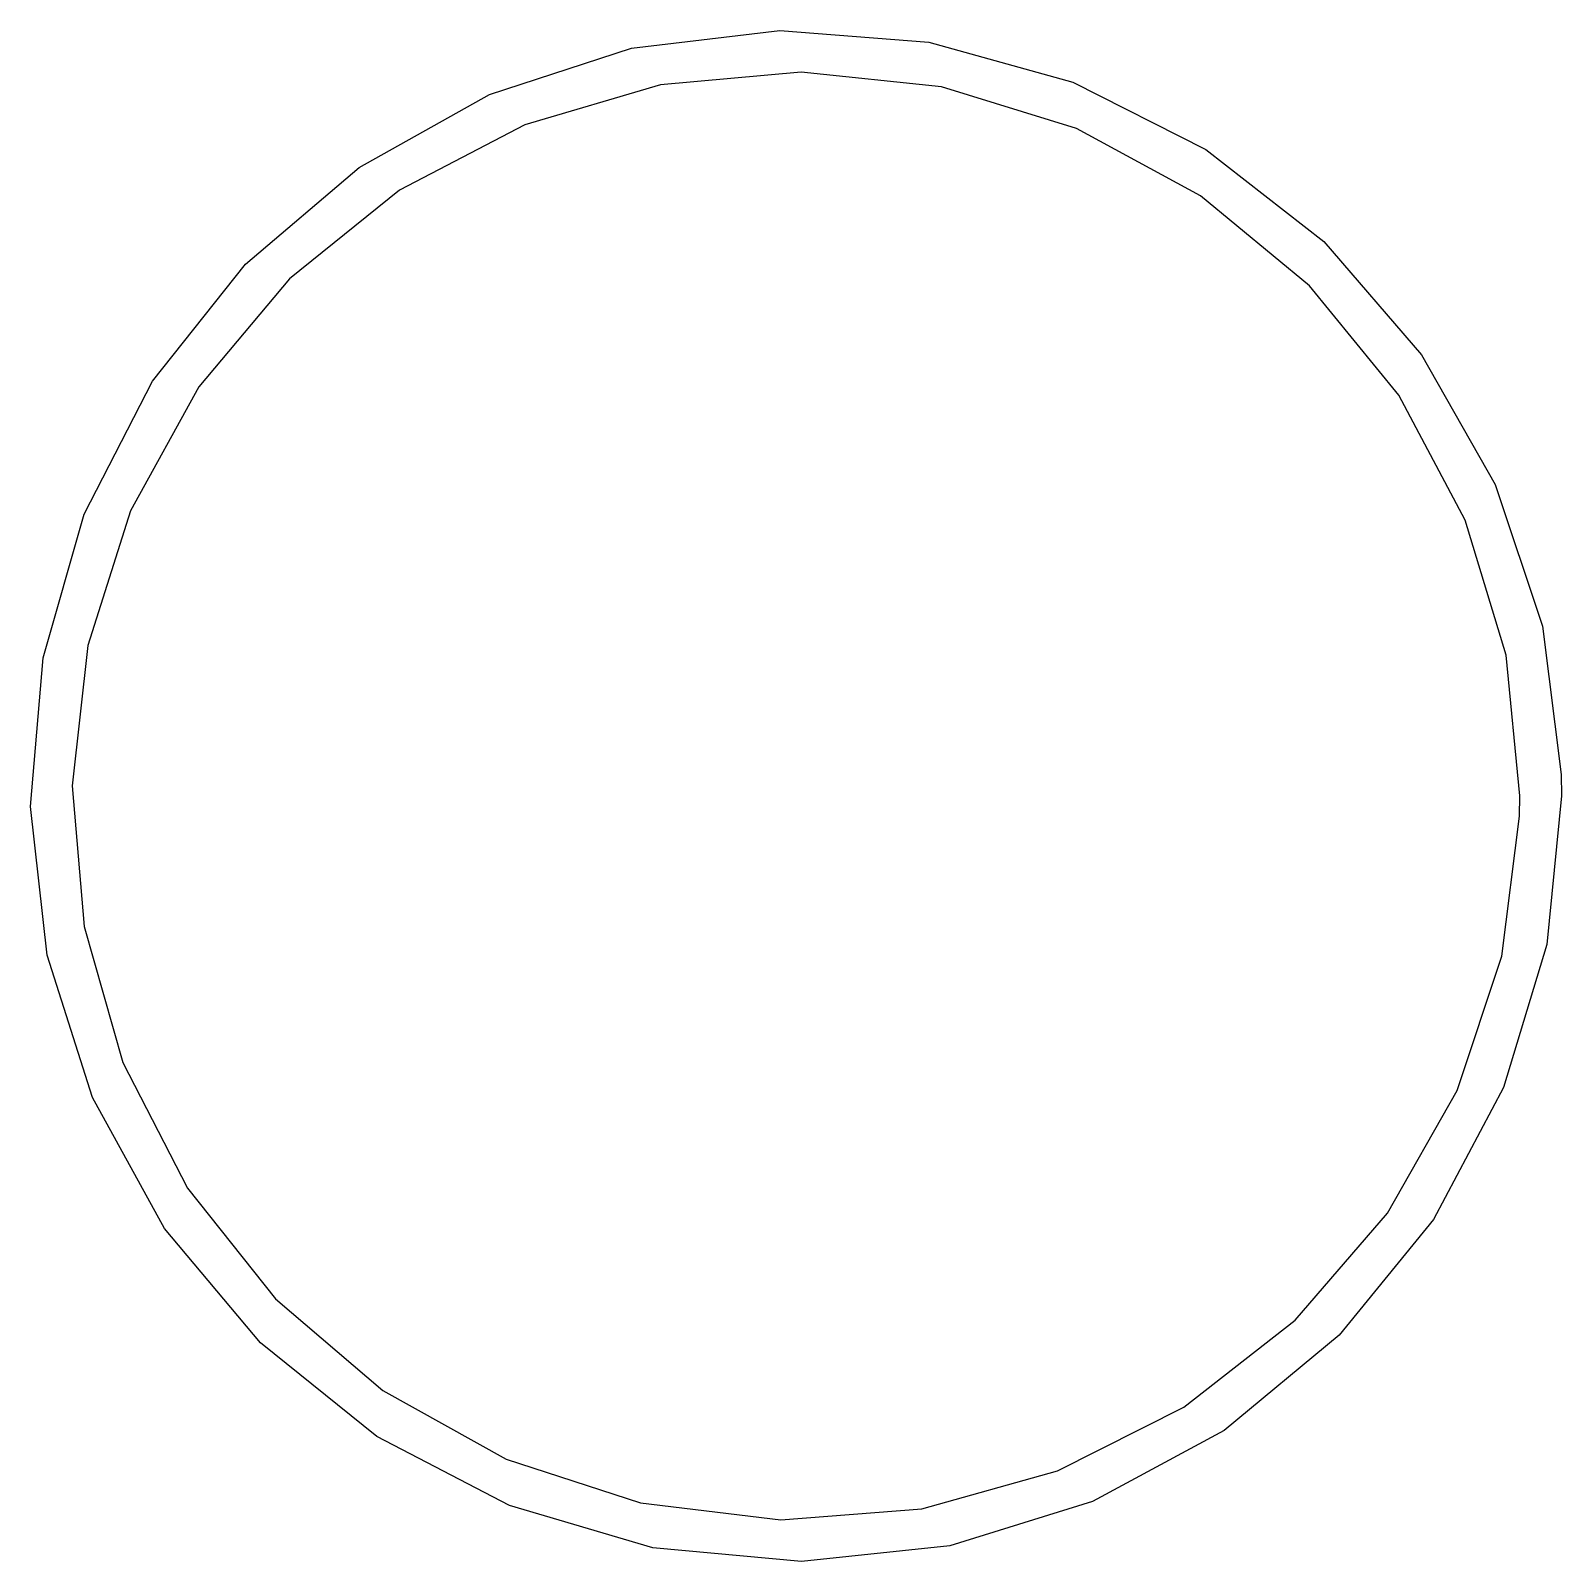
# Model space of a CAD drawing. Extents: x 1 to 169, y -122 to 5.
# Drawn here: x 163.42 to 168.58, y -6.58 to -1.42 of the extents above; entities that cross this region are included whole.
import ezdxf

# ---------------------------------------------------------------- set-up
doc = ezdxf.new("R2010")
doc.units = 0
doc.header["$MEASUREMENT"] = 0
doc.layers.add('BLACK', color=7, linetype='CONTINUOUS')

msp = doc.modelspace()

# ---------------------------------------------------------------- linework, layer by layer
at = {"layer": 'BLACK', "linetype": 'CONTINUOUS'}
for p, q in [((165.446, -1.48019), (165.946, -1.42057)), ((165.946, -1.42057), (166.448, -1.4592)), ((164.967, -1.63578), (165.446, -1.48019)), ((166.448, -1.4592), (166.933, -1.5946)), ((166.017, -1.56006), (165.543, -1.60322)), ((166.491, -1.60984), (166.017, -1.56006)), ((166.933, -1.5946), (167.382, -1.82163)), ((164.528, -1.88143), (164.967, -1.63578)), ((165.543, -1.60322), (165.086, -1.73767)), ((166.946, -1.75065), (166.491, -1.60984)), ((165.086, -1.73767), (164.664, -1.95829)), ((167.364, -1.97715), (166.946, -1.75065)), ((167.382, -1.82163), (167.779, -2.13164)), ((164.144, -2.20778), (164.528, -1.88143)), ((164.664, -1.95829), (164.293, -2.25669)), ((167.731, -2.28069), (167.364, -1.97715)), ((167.779, -2.13164), (168.108, -2.5128)), ((163.831, -2.60239), (164.144, -2.20778)), ((164.293, -2.25669), (163.987, -2.62148)), ((168.032, -2.64972), (167.731, -2.28069)), ((168.108, -2.5128), (168.357, -2.95062)), ((163.601, -3.05024), (163.831, -2.60239)), ((163.987, -2.62148), (163.757, -3.03878)), ((168.256, -3.07019), (168.032, -2.64972)), ((168.357, -2.95062), (168.516, -3.4284)), ((163.757, -3.03878), (163.613, -3.49269)), ((163.462, -3.53426), (163.601, -3.05024)), ((168.394, -3.52607), (168.256, -3.07019)), ((168.516, -3.4284), (168.579, -3.92796)), ((163.613, -3.49269), (163.56, -3.96593)), ((163.42, -4.03602), (163.462, -3.53426)), ((168.44, -4), (168.394, -3.52607)), ((163.56, -3.96593), (163.6, -4.44047)), ((168.579, -3.92796), (168.58, -4)), ((168.439, -4.06813), (168.44, -4)), ((168.58, -4), (168.531, -4.50113)), ((163.476, -4.53641), (163.42, -4.03602)), ((168.379, -4.54058), (168.439, -4.06813)), ((163.6, -4.44047), (163.731, -4.89822)), ((163.629, -5.01637), (163.476, -4.53641)), ((168.229, -4.99244), (168.379, -4.54058)), ((168.531, -4.50113), (168.385, -4.98316)), ((163.731, -4.89822), (163.949, -5.32177)), ((167.994, -5.40649), (168.229, -4.99244)), ((168.385, -4.98316), (168.149, -5.42775)), ((163.871, -5.45761), (163.629, -5.01637)), ((163.949, -5.32177), (164.245, -5.69497)), ((167.683, -5.76698), (167.994, -5.40649)), ((164.195, -5.84334), (163.871, -5.45761)), ((168.149, -5.42775), (167.831, -5.81796)), ((164.245, -5.69497), (164.607, -6.0036)), ((167.307, -6.06016), (167.683, -5.76698)), ((167.831, -5.81796), (167.443, -6.13892)), ((164.587, -6.15885), (164.195, -5.84334)), ((164.607, -6.0036), (165.023, -6.23592)), ((166.882, -6.27487), (167.307, -6.06016)), ((167.443, -6.13892), (167, -6.37841)), ((165.034, -6.39213), (164.587, -6.15885)), ((165.023, -6.23592), (165.476, -6.38308)), ((166.424, -6.40293), (166.882, -6.27487)), ((165.517, -6.5343), (165.034, -6.39213)), ((165.476, -6.38308), (165.949, -6.43946)), ((167, -6.37841), (166.519, -6.5273)), ((165.949, -6.43946), (166.424, -6.40293)), ((166.018, -6.57994), (165.517, -6.5343)), ((166.519, -6.5273), (166.018, -6.57994))]:
    msp.add_line(p, q, dxfattribs=at)

doc.saveas('drawing.dxf')
